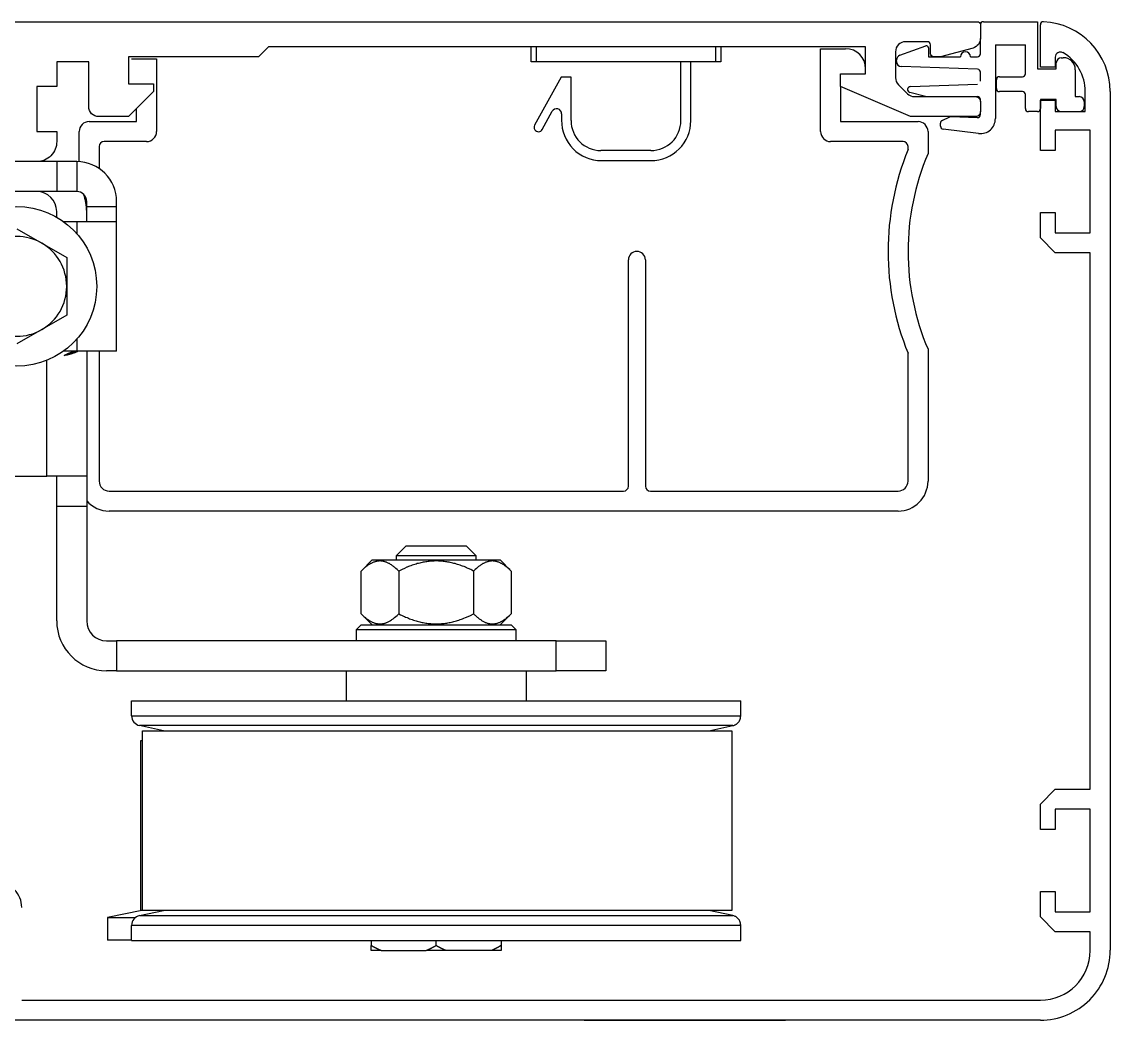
# Model space of a CAD drawing. Header units: centimetres. Extents: x 26200 to 152500, y -600 to 9300.
# Drawn here: x 129854.77 to 129865.67, y 5702.91 to 5712.91 of the extents above; entities that cross this region are included whole.
import ezdxf

# ---------------------------------------------------------------- set-up
doc = ezdxf.new("R2010")
doc.units = ezdxf.units.CM
doc.layers.add('ROTAS-MIMARI-KESIT', color=8, linetype='Continuous')

msp = doc.modelspace()

# ---------------------------------------------------------------- linework, layer by layer
at = {"layer": 'ROTAS-MIMARI-KESIT'}
for p, q in [((129864.398, 5712.909), (129864.938, 5712.909)), ((129864.938, 5712.909), (129864.938, 5712.439)), ((129864.368, 5712.879), (129864.368, 5712.743)), ((129864.968, 5712.66), (129864.968, 5712.879)), ((129863.561, 5712.573), (129863.821, 5712.668)), ((129864.368, 5712.589), (129864.368, 5712.743)), ((129864.518, 5712.679), (129864.518, 5711.939)), ((129864.518, 5712.679), (129864.818, 5712.679)), ((129864.818, 5712.389), (129864.818, 5712.679)), ((129859.868, 5712.509), (129859.868, 5712.659)), ((129859.918, 5712.659), (129859.918, 5712.509)), ((129861.718, 5712.509), (129861.718, 5712.659)), ((129861.768, 5712.659), (129861.768, 5712.509)), ((129862.768, 5711.809), (129862.768, 5712.639)), ((129862.768, 5712.639), (129863.018, 5712.639)), ((129863.848, 5712.649), (129863.848, 5712.559)), ((129863.848, 5712.559), (129864.168, 5712.559)), ((129864.268, 5712.559), (129864.338, 5712.559)), ((129864.968, 5712.455), (129864.968, 5712.66)), ((129855.868, 5712.539), (129856.118, 5712.539)), ((129856.118, 5712.539), (129856.118, 5711.809)), ((129859.918, 5712.509), (129859.868, 5712.509)), ((129861.718, 5712.509), (129859.918, 5712.509)), ((129861.368, 5711.919), (129861.368, 5712.509)), ((129861.468, 5711.919), (129861.468, 5712.509)), ((129861.768, 5712.509), (129861.718, 5712.509)), ((129863.528, 5712.51), (129863.528, 5712.526)), ((129864.339, 5712.434), (129863.576, 5712.461)), ((129865.118, 5712.455), (129864.968, 5712.455)), ((129865.118, 5712.556), (129865.118, 5712.455)), ((129865.128, 5712.439), (129865.128, 5712.499)), ((129865.178, 5712.549), (129865.198, 5712.549)), ((129860.168, 5712.355), (129859.903, 5711.872)), ((129860.268, 5712.355), (129860.168, 5712.355)), ((129860.268, 5711.919), (129860.268, 5712.355)), ((129862.968, 5712.259), (129862.968, 5712.389)), ((129862.968, 5712.389), (129863.218, 5712.389)), ((129864.368, 5712.314), (129864.368, 5712.404)), ((129864.558, 5712.359), (129864.788, 5712.359)), ((129864.938, 5712.439), (129865.128, 5712.439)), ((129865.318, 5712.429), (129865.318, 5712.159)), ((129855.838, 5712.289), (129856.088, 5712.289)), ((129856.088, 5712.289), (129856.088, 5712.209)), ((129862.968, 5712.259), (129862.968, 5711.909)), ((129863.667, 5712.26), (129864.339, 5712.284)), ((129864.528, 5712.239), (129864.528, 5712.329)), ((129863.819, 5712.159), (129863.66, 5712.201)), ((129863.819, 5712.159), (129864.338, 5712.159)), ((129864.368, 5712.109), (129864.368, 5712.129)), ((129864.788, 5712.209), (129864.558, 5712.209)), ((129864.818, 5712.039), (129864.818, 5712.179)), ((129865.128, 5712.129), (129864.968, 5712.129)), ((129864.968, 5712.129), (129864.968, 5712.041)), ((129864.968, 5712.125), (129865.118, 5712.125)), ((129864.968, 5711.62), (129864.968, 5712.125)), ((129865.118, 5712.125), (129865.118, 5712.01)), ((129865.128, 5712.059), (129865.128, 5712.129)), ((129865.318, 5712.159), (129865.358, 5712.159)), ((129865.418, 5712.01), (129865.418, 5712.21)), ((129865.668, 5712.21), (129865.668, 5703.61)), ((129855.918, 5711.909), (129855.918, 5712.039)), ((129864.368, 5712.109), (129864.368, 5712.009)), ((129865.408, 5712.109), (129865.408, 5712.059)), ((129855.443, 5711.909), (129855.918, 5711.909)), ((129859.98, 5711.83), (129860.08, 5712.012)), ((129860.174, 5711.987), (129860.173, 5711.924)), ((129862.968, 5711.909), (129863.743, 5711.909)), ((129863.985, 5711.92), (129864.062, 5711.956)), ((129864.076, 5711.959), (129864.337, 5711.949)), ((129864.368, 5711.979), (129864.368, 5712.009)), ((129864.938, 5712.009), (129864.848, 5712.009)), ((129865.118, 5712.01), (129865.418, 5712.01)), ((129865.169, 5712.01), (129865.366, 5712.01)), ((129855.343, 5711.508), (129855.343, 5711.809)), ((129863.843, 5711.809), (129863.843, 5711.589)), ((129863.968, 5711.863), (129863.968, 5711.893)), ((129864.35, 5711.79), (129863.994, 5711.834)), ((129865.118, 5711.825), (129865.118, 5711.62)), ((129865.468, 5711.825), (129865.118, 5711.825)), ((129865.468, 5710.795), (129865.468, 5711.825)), ((129856.018, 5711.709), (129855.593, 5711.709)), ((129863.593, 5711.709), (129862.868, 5711.709)), ((129855.543, 5711.659), (129855.543, 5711.44)), ((129861.068, 5711.619), (129860.568, 5711.619)), ((129863.643, 5711.629), (129863.643, 5711.659)), ((129865.118, 5711.62), (129864.968, 5711.62)), ((129855.118, 5711.509), (129854.918, 5711.509)), ((129855.318, 5711.509), (129855.118, 5711.509)), ((129855.118, 5711.509), (129855.118, 5711.209)), ((129855.318, 5711.509), (129855.318, 5711.209)), ((129860.573, 5711.519), (129861.068, 5711.519)), ((129855.118, 5711.209), (129854.451, 5711.209)), ((129855.318, 5711.209), (129855.118, 5711.209)), ((129855.418, 5711.059), (129855.418, 5711.109)), ((129855.418, 5711.059), (129855.718, 5711.059)), ((129855.418, 5710.909), (129855.418, 5711.059)), ((129855.718, 5711.059), (129855.718, 5711.109)), ((129855.718, 5710.909), (129855.718, 5711.059)), ((129855.118, 5710.952), (129855.118, 5711.009)), ((129864.968, 5711), (129865.118, 5711)), ((129864.968, 5710.745), (129864.968, 5711)), ((129865.118, 5711), (129865.118, 5710.795)), ((129854.718, 5710.836), (129854.968, 5710.692)), ((129855.178, 5710.909), (129855.318, 5710.909)), ((129855.318, 5710.909), (129855.318, 5710.788)), ((129855.318, 5710.909), (129855.718, 5710.909)), ((129855.718, 5709.609), (129855.718, 5710.909)), ((129865.118, 5710.595), (129864.968, 5710.745)), ((129865.118, 5710.795), (129865.468, 5710.795)), ((129854.968, 5710.692), (129855.218, 5710.548)), ((129855.218, 5710.548), (129855.218, 5710.259)), ((129860.843, 5708.259), (129860.843, 5710.524)), ((129861.013, 5710.524), (129861.013, 5708.259)), ((129865.468, 5710.595), (129865.118, 5710.595)), ((129865.468, 5705.224), (129865.468, 5710.595)), ((129855.218, 5710.259), (129855.218, 5709.97)), ((129855.218, 5709.97), (129854.968, 5709.826)), ((129854.968, 5709.826), (129854.718, 5709.682)), ((129855.318, 5709.73), (129855.318, 5709.609)), ((129863.843, 5709.629), (129863.843, 5708.309)), ((129855.018, 5708.359), (129855.018, 5709.517)), ((129855.318, 5709.609), (129855.184, 5709.609)), ((129855.718, 5709.609), (129855.318, 5709.609)), ((129855.418, 5709.609), (129855.418, 5708.359)), ((129855.543, 5709.609), (129855.543, 5708.309)), ((129863.643, 5708.309), (129863.643, 5709.589)), ((129854.518, 5708.359), (129855.018, 5708.359)), ((129855.418, 5708.359), (129855.018, 5708.359)), ((129855.118, 5708.059), (129855.118, 5708.359)), ((129855.418, 5708.359), (129855.418, 5708.059)), ((129855.643, 5708.209), (129860.793, 5708.209)), ((129861.063, 5708.209), (129863.543, 5708.209)), ((129855.118, 5708.059), (129855.418, 5708.059)), ((129855.118, 5706.909), (129855.118, 5708.059)), ((129855.418, 5708.059), (129855.418, 5706.909)), ((129863.543, 5708.009), (129855.643, 5708.009)), ((129858.618, 5707.659), (129858.518, 5707.559)), ((129858.618, 5707.659), (129858.918, 5707.659)), ((129858.918, 5707.659), (129859.218, 5707.659)), ((129859.318, 5707.559), (129859.218, 5707.659)), ((129858.518, 5707.559), (129858.518, 5707.519)), ((129858.918, 5707.559), (129858.518, 5707.559)), ((129859.318, 5707.559), (129858.918, 5707.559)), ((129859.318, 5707.519), (129859.318, 5707.559)), ((129858.167, 5707.408), (129858.278, 5707.519)), ((129858.278, 5707.519), (129859.558, 5707.519)), ((129859.668, 5707.408), (129859.558, 5707.519)), ((129858.167, 5706.979), (129858.167, 5707.408)), ((129858.543, 5707.408), (129858.543, 5706.979)), ((129859.293, 5707.408), (129859.293, 5706.979)), ((129859.668, 5707.408), (129859.668, 5706.979)), ((129858.278, 5706.869), (129858.167, 5706.979)), ((129859.558, 5706.869), (129859.668, 5706.979)), ((129858.168, 5706.869), (129858.118, 5706.819)), ((129858.118, 5706.819), (129858.118, 5706.709)), ((129858.918, 5706.819), (129858.118, 5706.819)), ((129858.168, 5706.869), (129858.918, 5706.869)), ((129858.918, 5706.869), (129859.668, 5706.869)), ((129859.718, 5706.819), (129858.918, 5706.819)), ((129859.718, 5706.819), (129859.668, 5706.869)), ((129859.718, 5706.709), (129859.718, 5706.819)), ((129855.618, 5706.709), (129855.718, 5706.709)), ((129860.118, 5706.709), (129855.718, 5706.709)), ((129855.718, 5706.709), (129855.718, 5706.409)), ((129860.118, 5706.409), (129860.118, 5706.709)), ((129860.118, 5706.709), (129860.618, 5706.709)), ((129860.618, 5706.709), (129860.618, 5706.409)), ((129855.718, 5706.409), (129855.618, 5706.409)), ((129855.718, 5706.409), (129860.118, 5706.409)), ((129858.018, 5706.409), (129858.018, 5706.109)), ((129859.818, 5706.409), (129859.818, 5706.109)), ((129860.618, 5706.409), (129860.118, 5706.409)), ((129855.868, 5705.958), (129855.868, 5706.109)), ((129855.868, 5706.109), (129861.968, 5706.109)), ((129861.968, 5705.958), (129861.968, 5706.109)), ((129855.868, 5705.958), (129861.968, 5705.958)), ((129856.188, 5705.809), (129855.947, 5705.86)), ((129861.889, 5705.86), (129855.947, 5705.86)), ((129855.978, 5704.009), (129855.978, 5705.809)), ((129855.978, 5705.809), (129861.878, 5705.809)), ((129861.648, 5705.809), (129861.889, 5705.86)), ((129861.878, 5705.809), (129861.878, 5704.009)), ((129855.96, 5704.01), (129855.96, 5705.71)), ((129855.96, 5705.71), (129855.978, 5705.71)), ((129864.968, 5705.075), (129865.118, 5705.224)), ((129865.118, 5705.224), (129865.468, 5705.224)), ((129864.968, 5704.82), (129864.968, 5705.075)), ((129865.118, 5705.025), (129865.118, 5704.82)), ((129865.468, 5705.025), (129865.118, 5705.025)), ((129865.468, 5703.995), (129865.468, 5705.025)), ((129865.118, 5704.82), (129864.968, 5704.82)), ((129864.968, 5704.2), (129865.118, 5704.2)), ((129864.968, 5703.945), (129864.968, 5704.2)), ((129865.118, 5704.2), (129865.118, 5703.995)), ((129855.97, 5704.01), (129855.626, 5703.937)), ((129855.947, 5703.958), (129856.188, 5704.009)), ((129855.947, 5703.958), (129861.889, 5703.958)), ((129855.978, 5704.01), (129855.96, 5704.01)), ((129861.878, 5704.009), (129855.978, 5704.009)), ((129861.889, 5703.958), (129861.648, 5704.009)), ((129865.118, 5703.995), (129865.468, 5703.995)), ((129855.626, 5703.937), (129855.626, 5703.71)), ((129855.626, 5703.937), (129855.904, 5703.937)), ((129855.868, 5703.709), (129855.868, 5703.86)), ((129861.968, 5703.86), (129855.868, 5703.86)), ((129859.975, 5703.855), (129859.975, 5703.855)), ((129859.975, 5703.855), (129859.975, 5703.855)), ((129861.968, 5703.709), (129861.968, 5703.86)), ((129865.118, 5703.795), (129864.968, 5703.945)), ((129865.468, 5703.795), (129865.118, 5703.795)), ((129865.468, 5703.607), (129865.468, 5703.795)), ((129855.868, 5703.71), (129855.626, 5703.71)), ((129855.868, 5703.709), (129861.968, 5703.709)), ((129858.268, 5703.709), (129858.268, 5703.659)), ((129858.268, 5703.609), (129858.268, 5703.659)), ((129858.918, 5703.659), (129858.918, 5703.709)), ((129859.567, 5703.709), (129859.567, 5703.659)), ((129859.567, 5703.659), (129859.567, 5703.609)), ((129858.367, 5703.609), (129858.268, 5703.609)), ((129858.367, 5703.609), (129858.819, 5703.609)), ((129858.918, 5703.609), (129858.819, 5703.609)), ((129859.017, 5703.609), (129858.918, 5703.609)), ((129859.469, 5703.609), (129859.017, 5703.609)), ((129859.567, 5703.609), (129859.469, 5703.609)), ((129854.768, 5703.11), (129855.318, 5703.11)), ((129855.318, 5703.11), (129855.818, 5703.11)), ((129855.818, 5703.11), (129864.968, 5703.11)), ((129855.818, 5703.11), (129855.818, 5703.11)), ((129855.318, 5702.91), (129854.618, 5702.91)), ((129855.818, 5702.91), (129855.318, 5702.91)), ((129864.968, 5702.91), (129855.818, 5702.91)), ((129855.818, 5702.91), (129855.818, 5702.91)), ((129860.399, 5702.91), (129862.416, 5702.91))]:
    msp.add_line(p, q, dxfattribs=at)
at = {"layer": 'ROTAS-MIMARI-KESIT', "elevation": 0}
for points in [[(129848.268, 5712.909), (129849.268, 5712.909, -0.414214), (129849.318, 5712.859), (129849.318, 5712.824, 0.458249), (129849.375, 5712.774, -0.099361), (129852.421, 5712.621), (129852.478, 5712.646), (129852.918, 5712.909), (129864.338, 5712.909, -0.414214), (129864.368, 5712.879), (129864.368, 5712.743, -0.339454), (129864.294, 5712.646)], [(129864.294, 5712.646), (129863.968, 5712.559), (129863.898, 5712.559, -0.414214), (129863.868, 5712.589), (129863.868, 5712.679, 0.414214), (129863.838, 5712.709), (129863.618, 5712.709, 0.414214), (129863.518, 5712.609), (129863.518, 5712.349, 0.198912), (129863.547, 5712.278), (129863.637, 5712.188, 0.198912), (129863.708, 5712.159), (129864.318, 5712.159, -0.414214), (129864.368, 5712.109), (129864.368, 5712.009, -0.414214), (129864.318, 5711.959), (129863.668, 5711.959), (129862.968, 5712.259), (129862.968, 5712.389), (129863.218, 5712.389), (129863.218, 5712.659), (129857.238, 5712.659), (129857.138, 5712.559), (129855.838, 5712.559), (129855.838, 5712.289), (129856.088, 5712.289), (129856.088, 5712.209), (129855.838, 5711.959), (129855.538, 5711.959, -0.414214), (129855.438, 5712.059), (129855.438, 5712.509), (129855.118, 5712.509), (129855.118, 5712.259), (129854.918, 5712.259), (129854.918, 5711.809), (129855.118, 5711.809), (129855.118, 5711.709, -0.414214), (129854.918, 5711.509), (129854.218, 5711.509)]]:
    msp.add_lwpolyline(points, format="xyb", dxfattribs=at)
at = {"layer": 'ROTAS-MIMARI-KESIT'}
for points in [[(129855.193, 5709.568), (129855.198, 5709.571), (129855.201, 5709.572), (129855.209, 5709.576), (129855.21, 5709.576), (129855.214, 5709.578), (129855.218, 5709.58), (129855.222, 5709.582), (129855.226, 5709.584), (129855.23, 5709.586), (129855.234, 5709.588), (129855.237, 5709.589), (129855.241, 5709.591), (129855.245, 5709.592), (129855.249, 5709.594), (129855.252, 5709.595), (129855.256, 5709.596), (129855.259, 5709.597), (129855.263, 5709.599), (129855.266, 5709.6), (129855.269, 5709.601), (129855.272, 5709.601), (129855.276, 5709.602), (129855.279, 5709.603), (129855.282, 5709.604), (129855.285, 5709.604), (129855.288, 5709.605), (129855.291, 5709.605), (129855.294, 5709.606), (129855.297, 5709.606), (129855.3, 5709.606), (129855.303, 5709.607), (129855.305, 5709.607), (129855.308, 5709.607), (129855.311, 5709.607), (129855.311, 5709.607), (129855.316, 5709.607), (129855.32, 5709.606), (129855.326, 5709.606)], [(129855.193, 5709.568), (129855.199, 5709.569), (129855.202, 5709.57), (129855.212, 5709.572), (129855.212, 5709.572), (129855.217, 5709.573), (129855.221, 5709.574), (129855.226, 5709.575), (129855.231, 5709.577), (129855.235, 5709.578), (129855.24, 5709.579), (129855.244, 5709.58), (129855.249, 5709.581), (129855.253, 5709.583), (129855.258, 5709.584), (129855.262, 5709.585), (129855.267, 5709.586), (129855.271, 5709.588), (129855.276, 5709.589), (129855.28, 5709.59), (129855.284, 5709.592), (129855.289, 5709.593), (129855.293, 5709.594), (129855.297, 5709.596), (129855.301, 5709.597), (129855.301, 5709.597), (129855.31, 5709.6), (129855.316, 5709.602), (129855.326, 5709.606)], [(129855.326, 5709.606), (129855.323, 5709.604), (129855.321, 5709.603), (129855.316, 5709.602), (129855.316, 5709.601), (129855.314, 5709.6), (129855.311, 5709.599), (129855.309, 5709.599), (129855.306, 5709.598), (129855.304, 5709.597), (129855.301, 5709.596), (129855.299, 5709.595), (129855.296, 5709.594), (129855.293, 5709.593), (129855.291, 5709.592), (129855.288, 5709.591), (129855.286, 5709.59), (129855.283, 5709.589), (129855.28, 5709.589), (129855.278, 5709.588), (129855.275, 5709.587), (129855.272, 5709.586), (129855.27, 5709.585), (129855.267, 5709.585), (129855.264, 5709.584), (129855.262, 5709.583), (129855.259, 5709.582), (129855.256, 5709.582), (129855.254, 5709.581), (129855.251, 5709.58), (129855.248, 5709.579), (129855.246, 5709.579), (129855.243, 5709.578), (129855.24, 5709.577), (129855.237, 5709.577), (129855.235, 5709.576), (129855.232, 5709.576), (129855.229, 5709.575), (129855.226, 5709.574), (129855.224, 5709.574), (129855.221, 5709.573), (129855.218, 5709.573), (129855.216, 5709.572), (129855.213, 5709.571), (129855.21, 5709.571), (129855.21, 5709.571), (129855.204, 5709.57), (129855.2, 5709.569), (129855.193, 5709.568)], [(129858.543, 5707.408), (129858.533, 5707.417), (129858.528, 5707.422), (129858.515, 5707.434), (129858.514, 5707.435), (129858.508, 5707.441), (129858.501, 5707.446), (129858.494, 5707.451), (129858.488, 5707.457), (129858.481, 5707.461), (129858.475, 5707.466), (129858.469, 5707.47), (129858.462, 5707.474), (129858.456, 5707.478), (129858.45, 5707.482), (129858.444, 5707.485), (129858.437, 5707.488), (129858.432, 5707.491), (129858.425, 5707.494), (129858.419, 5707.496), (129858.413, 5707.498), (129858.408, 5707.5), (129858.402, 5707.502), (129858.396, 5707.504), (129858.39, 5707.505), (129858.384, 5707.506), (129858.378, 5707.507), (129858.372, 5707.508), (129858.366, 5707.508), (129858.361, 5707.509), (129858.355, 5707.509), (129858.349, 5707.509), (129858.343, 5707.508), (129858.337, 5707.508), (129858.332, 5707.507), (129858.326, 5707.506), (129858.32, 5707.505), (129858.314, 5707.504), (129858.308, 5707.502), (129858.302, 5707.5), (129858.296, 5707.498), (129858.29, 5707.496), (129858.284, 5707.494), (129858.278, 5707.491), (129858.272, 5707.488), (129858.266, 5707.485), (129858.26, 5707.482), (129858.254, 5707.478), (129858.248, 5707.474), (129858.241, 5707.47), (129858.235, 5707.466), (129858.228, 5707.461), (129858.222, 5707.457), (129858.216, 5707.452), (129858.209, 5707.446), (129858.208, 5707.446), (129858.195, 5707.435), (129858.184, 5707.424), (129858.167, 5707.408)], [(129859.293, 5707.408), (129859.274, 5707.418), (129859.265, 5707.422), (129859.238, 5707.434), (129859.237, 5707.435), (129859.223, 5707.441), (129859.21, 5707.446), (129859.197, 5707.452), (129859.183, 5707.457), (129859.171, 5707.461), (129859.158, 5707.466), (129859.145, 5707.47), (129859.132, 5707.474), (129859.12, 5707.478), (129859.107, 5707.482), (129859.095, 5707.485), (129859.083, 5707.488), (129859.071, 5707.491), (129859.059, 5707.494), (129859.047, 5707.496), (129859.035, 5707.498), (129859.023, 5707.5), (129859.011, 5707.502), (129858.999, 5707.504), (129858.988, 5707.505), (129858.976, 5707.506), (129858.964, 5707.507), (129858.953, 5707.508), (129858.941, 5707.508), (129858.929, 5707.509), (129858.918, 5707.509), (129858.906, 5707.509), (129858.895, 5707.508), (129858.883, 5707.508), (129858.871, 5707.507), (129858.86, 5707.506), (129858.848, 5707.505), (129858.836, 5707.504), (129858.824, 5707.502), (129858.813, 5707.5), (129858.801, 5707.498), (129858.789, 5707.496), (129858.777, 5707.494), (129858.765, 5707.491), (129858.753, 5707.488), (129858.74, 5707.485), (129858.728, 5707.482), (129858.716, 5707.478), (129858.703, 5707.474), (129858.69, 5707.47), (129858.678, 5707.466), (129858.665, 5707.461), (129858.652, 5707.457), (129858.64, 5707.452), (129858.626, 5707.446), (129858.625, 5707.446), (129858.599, 5707.435), (129858.576, 5707.424), (129858.543, 5707.408)], [(129859.668, 5707.408), (129859.659, 5707.417), (129859.654, 5707.422), (129859.641, 5707.434), (129859.64, 5707.435), (129859.634, 5707.441), (129859.627, 5707.446), (129859.62, 5707.451), (129859.614, 5707.457), (129859.607, 5707.461), (129859.601, 5707.466), (129859.594, 5707.47), (129859.588, 5707.474), (129859.582, 5707.478), (129859.576, 5707.482), (129859.57, 5707.485), (129859.563, 5707.488), (129859.557, 5707.491), (129859.551, 5707.494), (129859.545, 5707.496), (129859.539, 5707.498), (129859.533, 5707.5), (129859.527, 5707.502), (129859.522, 5707.504), (129859.516, 5707.505), (129859.51, 5707.506), (129859.504, 5707.507), (129859.498, 5707.508), (129859.492, 5707.508), (129859.487, 5707.509), (129859.481, 5707.509), (129859.475, 5707.509), (129859.469, 5707.508), (129859.463, 5707.508), (129859.457, 5707.507), (129859.452, 5707.506), (129859.446, 5707.505), (129859.44, 5707.504), (129859.434, 5707.502), (129859.428, 5707.5), (129859.422, 5707.498), (129859.416, 5707.496), (129859.41, 5707.494), (129859.404, 5707.491), (129859.398, 5707.488), (129859.392, 5707.485), (129859.386, 5707.482), (129859.38, 5707.478), (129859.373, 5707.474), (129859.367, 5707.47), (129859.361, 5707.466), (129859.354, 5707.461), (129859.348, 5707.457), (129859.342, 5707.452), (129859.335, 5707.446), (129859.334, 5707.446), (129859.321, 5707.435), (129859.309, 5707.424), (129859.293, 5707.408)], [(129858.167, 5706.979), (129858.176, 5706.97), (129858.181, 5706.966), (129858.195, 5706.954), (129858.195, 5706.953), (129858.202, 5706.947), (129858.209, 5706.942), (129858.215, 5706.936), (129858.222, 5706.931), (129858.228, 5706.926), (129858.235, 5706.922), (129858.241, 5706.918), (129858.248, 5706.913), (129858.254, 5706.91), (129858.26, 5706.906), (129858.266, 5706.903), (129858.272, 5706.9), (129858.278, 5706.897), (129858.284, 5706.894), (129858.29, 5706.892), (129858.296, 5706.889), (129858.302, 5706.887), (129858.308, 5706.886), (129858.314, 5706.884), (129858.32, 5706.883), (129858.326, 5706.882), (129858.332, 5706.881), (129858.337, 5706.88), (129858.343, 5706.879), (129858.349, 5706.879), (129858.355, 5706.879), (129858.361, 5706.879), (129858.366, 5706.879), (129858.372, 5706.88), (129858.378, 5706.881), (129858.384, 5706.882), (129858.39, 5706.883), (129858.396, 5706.884), (129858.402, 5706.886), (129858.408, 5706.887), (129858.413, 5706.889), (129858.419, 5706.892), (129858.425, 5706.894), (129858.432, 5706.897), (129858.437, 5706.9), (129858.444, 5706.903), (129858.45, 5706.906), (129858.456, 5706.91), (129858.462, 5706.913), (129858.469, 5706.918), (129858.475, 5706.922), (129858.481, 5706.926), (129858.488, 5706.931), (129858.494, 5706.936), (129858.501, 5706.942), (129858.501, 5706.942), (129858.514, 5706.953), (129858.526, 5706.964), (129858.543, 5706.979)], [(129858.543, 5706.979), (129858.561, 5706.97), (129858.571, 5706.966), (129858.597, 5706.954), (129858.599, 5706.953), (129858.612, 5706.947), (129858.626, 5706.942), (129858.639, 5706.936), (129858.652, 5706.931), (129858.665, 5706.926), (129858.678, 5706.922), (129858.69, 5706.917), (129858.703, 5706.913), (129858.716, 5706.91), (129858.728, 5706.906), (129858.74, 5706.903), (129858.753, 5706.9), (129858.765, 5706.897), (129858.777, 5706.894), (129858.789, 5706.892), (129858.801, 5706.889), (129858.813, 5706.887), (129858.824, 5706.886), (129858.836, 5706.884), (129858.848, 5706.883), (129858.86, 5706.882), (129858.871, 5706.881), (129858.883, 5706.88), (129858.895, 5706.879), (129858.906, 5706.879), (129858.918, 5706.879), (129858.929, 5706.879), (129858.941, 5706.879), (129858.953, 5706.88), (129858.964, 5706.881), (129858.976, 5706.882), (129858.988, 5706.883), (129858.999, 5706.884), (129859.011, 5706.886), (129859.023, 5706.887), (129859.035, 5706.889), (129859.047, 5706.892), (129859.059, 5706.894), (129859.071, 5706.897), (129859.083, 5706.9), (129859.095, 5706.903), (129859.107, 5706.906), (129859.12, 5706.91), (129859.132, 5706.913), (129859.145, 5706.917), (129859.158, 5706.922), (129859.171, 5706.926), (129859.183, 5706.931), (129859.195, 5706.936), (129859.21, 5706.942), (129859.211, 5706.942), (129859.237, 5706.953), (129859.26, 5706.963), (129859.293, 5706.979)], [(129859.293, 5706.979), (129859.302, 5706.97), (129859.307, 5706.966), (129859.32, 5706.954), (129859.321, 5706.953), (129859.328, 5706.947), (129859.335, 5706.942), (129859.341, 5706.936), (129859.348, 5706.931), (129859.354, 5706.926), (129859.361, 5706.922), (129859.367, 5706.918), (129859.373, 5706.913), (129859.38, 5706.91), (129859.386, 5706.906), (129859.392, 5706.903), (129859.398, 5706.9), (129859.404, 5706.897), (129859.41, 5706.894), (129859.416, 5706.892), (129859.422, 5706.889), (129859.428, 5706.887), (129859.434, 5706.886), (129859.44, 5706.884), (129859.446, 5706.883), (129859.452, 5706.882), (129859.457, 5706.881), (129859.463, 5706.88), (129859.469, 5706.879), (129859.475, 5706.879), (129859.481, 5706.879), (129859.487, 5706.879), (129859.492, 5706.879), (129859.498, 5706.88), (129859.504, 5706.881), (129859.51, 5706.882), (129859.516, 5706.883), (129859.522, 5706.884), (129859.527, 5706.886), (129859.533, 5706.887), (129859.539, 5706.889), (129859.545, 5706.892), (129859.551, 5706.894), (129859.557, 5706.897), (129859.563, 5706.9), (129859.57, 5706.903), (129859.576, 5706.906), (129859.582, 5706.91), (129859.588, 5706.913), (129859.594, 5706.918), (129859.601, 5706.922), (129859.607, 5706.926), (129859.614, 5706.931), (129859.62, 5706.936), (129859.627, 5706.942), (129859.627, 5706.942), (129859.64, 5706.953), (129859.652, 5706.964), (129859.668, 5706.979)], [(129861.889, 5705.86), (129861.894, 5705.861), (129861.897, 5705.862), (129861.904, 5705.865), (129861.905, 5705.865), (129861.909, 5705.867), (129861.913, 5705.869), (129861.917, 5705.871), (129861.921, 5705.873), (129861.925, 5705.876), (129861.929, 5705.879), (129861.932, 5705.882), (129861.936, 5705.885), (129861.939, 5705.888), (129861.942, 5705.891), (129861.945, 5705.895), (129861.948, 5705.899), (129861.951, 5705.903), (129861.954, 5705.907), (129861.956, 5705.911), (129861.958, 5705.915), (129861.96, 5705.919), (129861.962, 5705.923), (129861.963, 5705.927), (129861.964, 5705.932), (129861.965, 5705.933), (129861.966, 5705.941), (129861.967, 5705.948), (129861.968, 5705.958)], [(129861.968, 5703.86), (129861.968, 5703.865), (129861.967, 5703.868), (129861.966, 5703.876), (129861.966, 5703.877), (129861.965, 5703.881), (129861.964, 5703.886), (129861.963, 5703.89), (129861.962, 5703.894), (129861.96, 5703.899), (129861.958, 5703.903), (129861.956, 5703.907), (129861.954, 5703.911), (129861.951, 5703.915), (129861.948, 5703.919), (129861.945, 5703.923), (129861.942, 5703.926), (129861.939, 5703.93), (129861.936, 5703.933), (129861.932, 5703.936), (129861.929, 5703.939), (129861.925, 5703.942), (129861.921, 5703.944), (129861.918, 5703.947), (129861.913, 5703.949), (129861.912, 5703.949), (129861.905, 5703.953), (129861.898, 5703.955), (129861.889, 5703.958)], [(129858.268, 5703.659), (129858.271, 5703.658), (129858.272, 5703.657), (129858.275, 5703.655), (129858.275, 5703.655), (129858.277, 5703.654), (129858.279, 5703.653), (129858.28, 5703.652), (129858.282, 5703.651), (129858.284, 5703.65), (129858.285, 5703.649), (129858.287, 5703.648), (129858.289, 5703.647), (129858.291, 5703.646), (129858.292, 5703.645), (129858.294, 5703.645), (129858.296, 5703.644), (129858.297, 5703.643), (129858.299, 5703.642), (129858.301, 5703.641), (129858.302, 5703.64), (129858.304, 5703.639), (129858.306, 5703.638), (129858.307, 5703.637), (129858.309, 5703.637), (129858.311, 5703.636), (129858.312, 5703.635), (129858.314, 5703.634), (129858.316, 5703.633), (129858.317, 5703.632), (129858.319, 5703.631), (129858.321, 5703.631), (129858.322, 5703.63), (129858.324, 5703.629), (129858.325, 5703.628), (129858.327, 5703.627), (129858.329, 5703.627), (129858.33, 5703.626), (129858.332, 5703.625), (129858.334, 5703.624), (129858.335, 5703.623), (129858.337, 5703.623), (129858.338, 5703.622), (129858.34, 5703.621), (129858.342, 5703.62), (129858.343, 5703.62), (129858.345, 5703.619), (129858.346, 5703.618), (129858.348, 5703.617), (129858.35, 5703.617), (129858.351, 5703.616), (129858.353, 5703.615), (129858.354, 5703.614), (129858.356, 5703.614), (129858.358, 5703.613), (129858.358, 5703.613), (129858.361, 5703.612), (129858.363, 5703.611), (129858.367, 5703.609)], [(129858.819, 5703.609), (129858.821, 5703.61), (129858.822, 5703.61), (129858.825, 5703.612), (129858.825, 5703.612), (129858.827, 5703.612), (129858.828, 5703.613), (129858.83, 5703.614), (129858.832, 5703.614), (129858.833, 5703.615), (129858.835, 5703.616), (129858.836, 5703.617), (129858.838, 5703.617), (129858.84, 5703.618), (129858.841, 5703.619), (129858.843, 5703.62), (129858.844, 5703.62), (129858.846, 5703.621), (129858.848, 5703.622), (129858.849, 5703.623), (129858.851, 5703.623), (129858.852, 5703.624), (129858.854, 5703.625), (129858.856, 5703.626), (129858.857, 5703.627), (129858.859, 5703.627), (129858.861, 5703.628), (129858.862, 5703.629), (129858.864, 5703.63), (129858.865, 5703.631), (129858.867, 5703.631), (129858.869, 5703.632), (129858.87, 5703.633), (129858.872, 5703.634), (129858.874, 5703.635), (129858.875, 5703.636), (129858.877, 5703.637), (129858.879, 5703.637), (129858.88, 5703.638), (129858.882, 5703.639), (129858.884, 5703.64), (129858.885, 5703.641), (129858.887, 5703.642), (129858.889, 5703.643), (129858.89, 5703.644), (129858.892, 5703.645), (129858.894, 5703.645), (129858.896, 5703.646), (129858.897, 5703.647), (129858.899, 5703.648), (129858.901, 5703.649), (129858.902, 5703.65), (129858.904, 5703.651), (129858.906, 5703.652), (129858.907, 5703.653), (129858.907, 5703.653), (129858.911, 5703.655), (129858.914, 5703.657), (129858.918, 5703.659)], [(129858.918, 5703.659), (129858.92, 5703.658), (129858.921, 5703.657), (129858.925, 5703.655), (129858.925, 5703.655), (129858.927, 5703.654), (129858.928, 5703.653), (129858.93, 5703.652), (129858.932, 5703.651), (129858.933, 5703.65), (129858.935, 5703.649), (129858.937, 5703.648), (129858.938, 5703.647), (129858.94, 5703.646), (129858.942, 5703.645), (129858.944, 5703.644), (129858.945, 5703.644), (129858.947, 5703.643), (129858.949, 5703.642), (129858.95, 5703.641), (129858.952, 5703.64), (129858.954, 5703.639), (129858.955, 5703.638), (129858.957, 5703.637), (129858.959, 5703.637), (129858.96, 5703.636), (129858.962, 5703.635), (129858.963, 5703.634), (129858.965, 5703.633), (129858.967, 5703.632), (129858.968, 5703.631), (129858.97, 5703.631), (129858.972, 5703.63), (129858.973, 5703.629), (129858.975, 5703.628), (129858.977, 5703.627), (129858.978, 5703.627), (129858.98, 5703.626), (129858.981, 5703.625), (129858.983, 5703.624), (129858.985, 5703.623), (129858.986, 5703.623), (129858.988, 5703.622), (129858.99, 5703.621), (129858.991, 5703.62), (129858.993, 5703.62), (129858.994, 5703.619), (129858.996, 5703.618), (129858.998, 5703.617), (129858.999, 5703.617), (129859.001, 5703.616), (129859.002, 5703.615), (129859.004, 5703.614), (129859.005, 5703.614), (129859.007, 5703.613), (129859.007, 5703.613), (129859.01, 5703.612), (129859.013, 5703.611), (129859.017, 5703.609)], [(129859.469, 5703.609), (129859.471, 5703.61), (129859.472, 5703.61), (129859.475, 5703.612), (129859.475, 5703.612), (129859.477, 5703.612), (129859.478, 5703.613), (129859.48, 5703.614), (129859.481, 5703.614), (129859.483, 5703.615), (129859.484, 5703.616), (129859.486, 5703.617), (129859.488, 5703.617), (129859.489, 5703.618), (129859.491, 5703.619), (129859.492, 5703.62), (129859.494, 5703.62), (129859.496, 5703.621), (129859.497, 5703.622), (129859.499, 5703.623), (129859.5, 5703.623), (129859.502, 5703.624), (129859.504, 5703.625), (129859.505, 5703.626), (129859.507, 5703.627), (129859.508, 5703.627), (129859.51, 5703.628), (129859.512, 5703.629), (129859.513, 5703.63), (129859.515, 5703.631), (129859.517, 5703.631), (129859.518, 5703.632), (129859.52, 5703.633), (129859.522, 5703.634), (129859.523, 5703.635), (129859.525, 5703.636), (129859.527, 5703.637), (129859.528, 5703.637), (129859.53, 5703.638), (129859.532, 5703.639), (129859.533, 5703.64), (129859.535, 5703.641), (129859.537, 5703.642), (129859.538, 5703.643), (129859.54, 5703.644), (129859.542, 5703.645), (129859.543, 5703.645), (129859.545, 5703.646), (129859.547, 5703.647), (129859.548, 5703.648), (129859.55, 5703.649), (129859.552, 5703.65), (129859.554, 5703.651), (129859.555, 5703.652), (129859.557, 5703.653), (129859.557, 5703.653), (129859.56, 5703.655), (129859.563, 5703.657), (129859.567, 5703.659)]]:
    msp.add_lwpolyline(points, dxfattribs=at)
msp.add_circle((129854.718, 5710.259), 0.8, dxfattribs=at)
for centre, radius, start, end in [((129864.398, 5712.879), 0.03, 90, 180), ((129864.998, 5712.879), 0.03, 87.2944, 180), ((129864.968, 5712.21), 0.7, 0, 87.4337), ((129863.828, 5712.649), 0.02, 0, 110), ((129863.018, 5712.439), 0.2, 0, 90), ((129863.578, 5712.526), 0.05, 110, 180), ((129864.218, 5712.559), 0.05, 0, 180), ((129864.338, 5712.589), 0.03, 270, 0), ((129865.168, 5712.556), 0.05, 60.0076, 180), ((129864.968, 5712.21), 0.45, 359.9949, 60.0025), ((129863.578, 5712.51), 0.05, 180, 268), ((129865.178, 5712.499), 0.05, 90, 180), ((129865.198, 5712.429), 0.12, 0, 90), ((129864.338, 5712.404), 0.03, 0, 88), ((129864.558, 5712.329), 0.03, 90, 180), ((129864.788, 5712.389), 0.03, 270, 0), ((129863.668, 5712.23), 0.03, 92, 255), ((129864.558, 5712.239), 0.03, 180, 270), ((129864.338, 5712.129), 0.03, 0, 90), ((129864.788, 5712.179), 0.03, 0, 90), ((129865.358, 5712.109), 0.05, 0, 90), ((129860.124, 5711.988), 0.05, 359.2977, 151.3038), ((129864.848, 5712.039), 0.03, 180, 270), ((129864.938, 5712.039), 0.03, 270, 3.6683), ((129865.178, 5712.059), 0.05, 180, 260.3976), ((129865.358, 5712.059), 0.05, 279.6024, 0), ((129855.443, 5711.809), 0.1, 90, 180), ((129860.573, 5711.919), 0.4, 179.2977, 270), ((129860.568, 5711.919), 0.3, 180, 270), ((129861.068, 5711.919), 0.4, 270, 0), ((129861.068, 5711.919), 0.3, 270, 0), ((129863.743, 5711.809), 0.1, 0, 90), ((129863.998, 5711.893), 0.03, 115, 180), ((129864.074, 5711.929), 0.03, 87.8159, 115), ((129864.338, 5711.979), 0.03, 267.8159, 0), ((129864.368, 5711.939), 0.15, 263, 0), ((129856.018, 5711.809), 0.1, 270, 0), ((129859.942, 5711.851), 0.0439, 151.3038, 331.3038), ((129862.868, 5711.809), 0.1, 180, 270), ((129863.998, 5711.863), 0.03, 180, 263), ((129855.593, 5711.659), 0.05, 90, 180), ((129863.593, 5711.659), 0.05, 0, 90), ((129866.143, 5710.609), 2.7, 157.8084, 202.1916), ((129866.143, 5710.609), 2.5, 156.9261, 203.0739), ((129855.318, 5711.109), 0.4, 0, 90), ((129854.918, 5711.009), 0.2, 0, 90), ((129855.318, 5711.109), 0.1, 0, 90), ((129854.918, 5711.009), 0.5, 0, 20.1048), ((129854.718, 5710.259), 0.5, 60, 120), ((129854.718, 5710.259), 0.5, 0, 60), ((129860.928, 5710.524), 0.085, 0, 180), ((129854.718, 5710.259), 0.5, 300, 0), ((129854.718, 5710.259), 0.5, 240, 300), ((129855.643, 5708.309), 0.1, 180, 270), ((129863.543, 5708.309), 0.1, 270, 0), ((129863.543, 5708.309), 0.3, 270, 0), ((129860.793, 5708.259), 0.05, 270, 0), ((129861.063, 5708.259), 0.05, 180, 270), ((129855.643, 5708.309), 0.3, 221.4096, 270), ((129855.618, 5706.909), 0.5, 180, 270), ((129855.618, 5706.909), 0.2, 180, 270), ((129855.968, 5705.958), 0.1, 180, 258), ((129854.518, 5704.039), 0.25, 0, 45), ((129855.968, 5703.86), 0.1, 102, 180), ((129864.968, 5703.61), 0.7, 269.9997, 0), ((129864.968, 5703.61), 0.5, 270.0169, 359.6678)]:
    msp.add_arc(centre, radius, start, end, dxfattribs=at)

doc.saveas('drawing.dxf')
